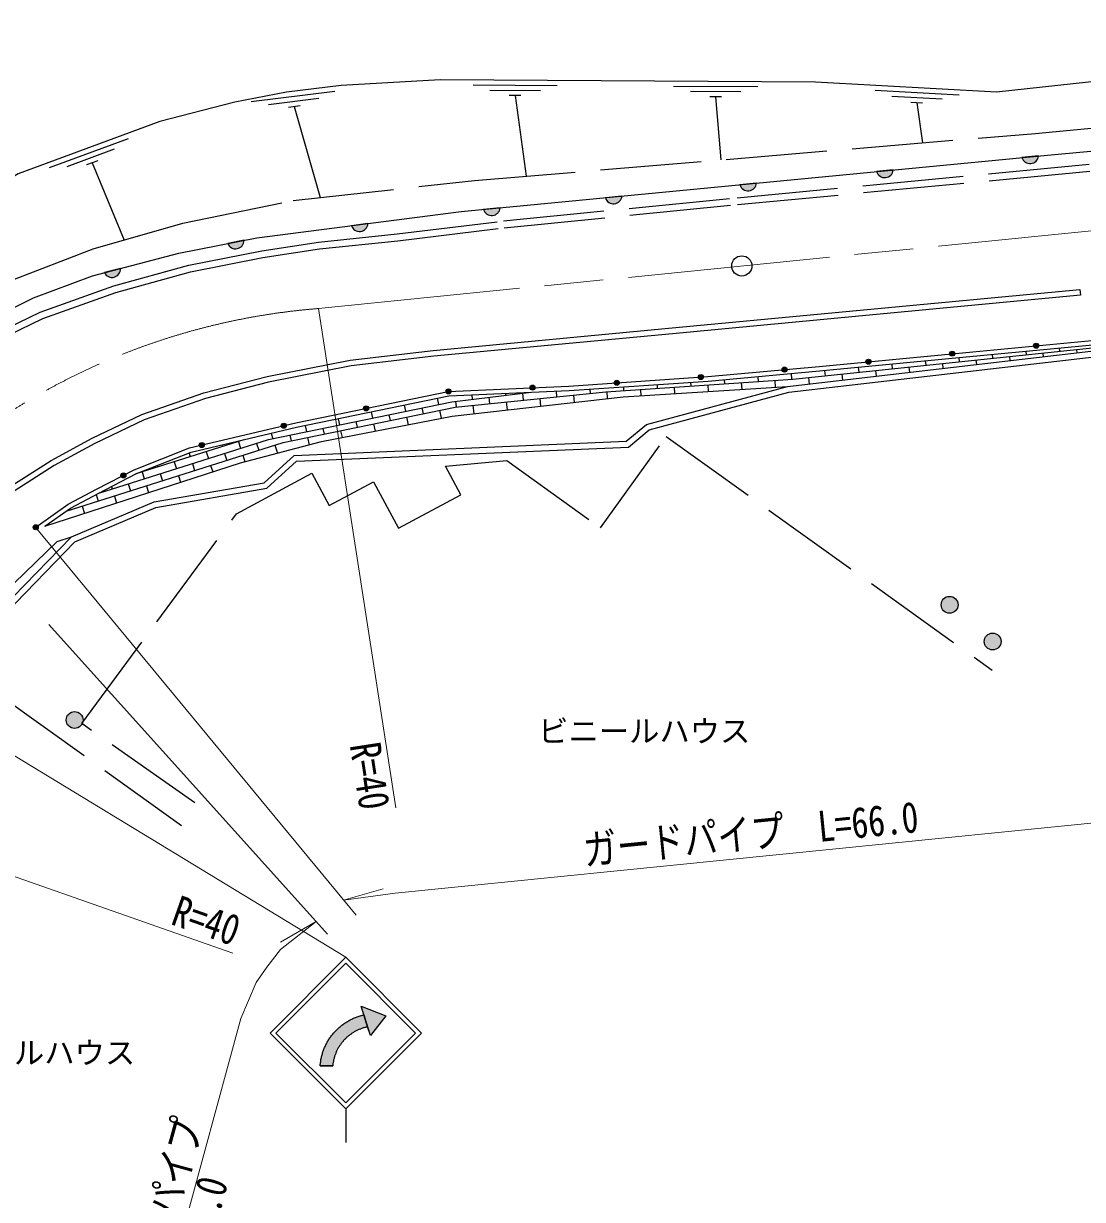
# Model space of a CAD drawing. Units: millimetres at full size, sheet at 1:1000; details may follow other scales. Extents: x 40000 to 680000, y 20000 to 380000.
# Drawn here: x 131901 to 194786, y 239941 to 309784 of the extents above; entities that cross this region are included whole.
import ezdxf
from ezdxf.enums import TextEntityAlignment as Align

# ---------------------------------------------------------------- set-up
doc = ezdxf.new("R2010")
doc.units = ezdxf.units.MM
doc.header["$LTSCALE"] = 1000
doc.linetypes.add('CHAIN', pattern=[18.5, 12, -1.5, 3.5, -1.5])
doc.linetypes.add('DASHED', pattern=[7.5, 6, -1.5])
for name, color, linetype, lineweight in [('M-BGD', 7, 'Continuous', 25), ('M-BMK', 2, 'CHAIN', 13), ('M-BMK-SRVR', 3, 'Continuous', 25), ('M-STR-HTXT', 7, 'Continuous', 13), ('M-STR-STRC', 7, 'Continuous', 25)]:
    doc.layers.add(name, color=color, linetype=linetype, lineweight=lineweight)
doc.layers.add('M-BMK-HTXT', color=7, linetype='Continuous')
doc.styles.add('ＭＳ ゴシック', font='')
doc.styles.get('ＭＳ ゴシック').set_extended_font_data('MS Gothic')

msp = doc.modelspace()

# ---------------------------------------------------------------- hatches: boundary and pattern name
at = {"layer": 'M-BGD'}
for points in [[(192174, 301920, -0.82183), (191188, 301825)], [(183546, 301087, -0.82183), (182560, 300992)], [(175433, 300304, -0.82183), (174447, 300209)], [(167439, 299533, -0.82183), (166453, 299437)], [(160207, 298835, -0.82183), (159221, 298739)], [(151372, 297776, 0.82183), (152354, 297902)], [(144997, 296909, -0.82183), (144024, 296719)], [(137659, 295239, -0.82183), (136701, 294987)], [(191878, 290635, -1), (192177, 290664, -0.41421), (192041, 290500, -0.41421)], [(186900, 290162, -1), (187199, 290191, -0.41421), (187064, 290027, -0.41421)], [(176945, 289214, -1), (177244, 289241, -0.41421), (177108, 289079, -0.41421)], [(181923, 289682, -1), (182222, 289711, -0.41421), (182087, 289547, -0.41421)], [(166976, 288434, -1), (167276, 288455, -0.41421), (167136, 288295, -0.41421)], [(171965, 288775, -1), (172264, 288795, -0.41421), (172125, 288635, -0.41421)], [(156990, 287931, -1), (157289, 287944, -0.41421), (157146, 287788, -0.41421)], [(161985, 288150, -1), (162285, 288163, -0.41421), (162141, 288007, -0.41421)], [(152096, 286896, -1), (152390, 286957, -0.41421), (152273, 286780, -0.41421)], [(147205, 285859, -1), (147497, 285928, -0.41421), (147386, 285748, -0.41421)], [(142339, 284711, -1), (142631, 284780, -0.41421), (142519, 284600, -0.41421)], [(137698, 282879, -1), (137964, 283017, -0.41421), (137900, 282815, -0.41421)], [(132505, 279782, -0.41421), (132541, 279991, -0.41421), (132750, 279955, -1)], [(186394, 275263, -1), (187394, 275263, -0.41421), (186894, 274763, -0.41421)], [(188950, 273082, -1), (189950, 273082, -0.41421), (189450, 272582, -0.41421)], [(134436, 268418, -1), (135436, 268418, -0.41421), (134936, 267918, -0.41421)]]:
    msp.add_hatch(color=256, dxfattribs=at).paths.add_polyline_path(points)
at = {"layer": 'M-STR-STRC'}
for points in [[(152337, 250192), (152293, 250183), (152249, 250173), (152205, 250162), (152162, 250151), (152118, 250139), (152075, 250126), (152032, 250112), (151989, 250097), (151947, 250082), (151904, 250066), (151863, 250050), (151821, 250032), (151780, 250014), (151739, 249995), (151698, 249976), (151658, 249956), (151618, 249935), (151578, 249913), (151539, 249891), (151500, 249868), (151462, 249844), (151424, 249820), (151386, 249795), (151349, 249769), (151312, 249743), (151276, 249716), (151240, 249688), (151205, 249660), (151170, 249631), (151136, 249602), (151102, 249572), (151069, 249541), (151037, 249510), (151004, 249478), (150973, 249446), (150942, 249413), (150912, 249380), (150882, 249346), (150853, 249311), (150824, 249277), (150796, 249241), (150769, 249205), (150742, 249169), (150716, 249132), (150690, 249095), (150666, 249057), (150641, 249019), (150618, 248980), (150595, 248941), (150573, 248902), (150552, 248862), (150531, 248822), (150511, 248782), (150492, 248741), (150473, 248700), (150455, 248659), (150438, 248617), (150422, 248575), (150406, 248532), (150391, 248490), (150377, 248447), (150363, 248404), (150351, 248361), (150339, 248317), (150327, 248273), (150317, 248230), (150307, 248185), (150299, 248141), (150290, 248097), (150283, 248052), (150277, 248008), (150271, 247963), (150266, 247918), (150262, 247873), (150261, 247869), (149518, 247870), (149521, 247909), (149526, 247967), (149532, 248024), (149539, 248082), (149547, 248140), (149555, 248197), (149565, 248254), (149576, 248311), (149588, 248368), (149601, 248425), (149615, 248481), (149630, 248537), (149646, 248593), (149663, 248649), (149681, 248704), (149699, 248759), (149719, 248813), (149740, 248868), (149761, 248921), (149784, 248975), (149808, 249028), (149832, 249081), (149857, 249133), (149884, 249185), (149911, 249236), (149939, 249287), (149968, 249337), (149997, 249387), (150028, 249436), (150060, 249485), (150092, 249533), (150125, 249581), (150159, 249628), (150194, 249675), (150230, 249720), (150266, 249766), (150303, 249810), (150341, 249854), (150380, 249897), (150420, 249940), (150460, 249982), (150501, 250023), (150543, 250063), (150585, 250103), (150628, 250142), (150672, 250180), (150716, 250218), (150761, 250254), (150807, 250290), (150853, 250325), (150900, 250359), (150947, 250393), (150996, 250425), (151044, 250457), (151093, 250488), (151143, 250518), (151193, 250547), (151244, 250575), (151295, 250603), (151347, 250629), (151399, 250655), (151452, 250680), (151505, 250703), (151558, 250726), (151612, 250748), (151666, 250769), (151720, 250789), (151775, 250808), (151830, 250826), (151886, 250843), (151942, 250859), (151998, 250874), (152054, 250888), (152111, 250902), (151945, 251421), (153415, 250857), (152503, 249673)], [(152111, 250902), (152054, 250888), (151998, 250874), (151942, 250859), (151886, 250843), (151830, 250826), (151775, 250808), (151720, 250789), (151666, 250769), (151612, 250748), (151558, 250726), (151505, 250703), (151452, 250680), (151399, 250655), (151347, 250629), (151295, 250603), (151244, 250575), (151193, 250547), (151143, 250518), (151093, 250488), (151044, 250457), (150996, 250425), (150947, 250393), (150900, 250359), (150853, 250325), (150807, 250290), (150761, 250254), (150716, 250218), (150672, 250180), (150628, 250142), (150585, 250103), (150543, 250063), (150501, 250023), (150460, 249982), (150420, 249940), (150380, 249897), (150341, 249854), (150303, 249810), (150266, 249766), (150230, 249720), (150194, 249675), (150159, 249628), (150125, 249581), (150092, 249533), (150060, 249485), (150028, 249436), (149997, 249387), (149968, 249337), (149939, 249287), (149911, 249236), (149884, 249185), (149857, 249133), (149832, 249081), (149808, 249028), (149784, 248975), (149761, 248921), (149740, 248868), (149719, 248813), (149699, 248759), (149681, 248704), (149663, 248649), (149646, 248593), (149630, 248537), (149615, 248481), (149601, 248425), (149588, 248368), (149576, 248311), (149565, 248254), (149555, 248197), (149547, 248140), (149539, 248082), (149532, 248024), (149526, 247967), (149521, 247909), (149518, 247870), (150261, 247869), (150266, 247918), (150271, 247963), (150277, 248008), (150283, 248052), (150290, 248097), (150299, 248141), (150307, 248185), (150317, 248230), (150327, 248273), (150339, 248317), (150351, 248361), (150363, 248404), (150377, 248447), (150391, 248490), (150406, 248532), (150422, 248575), (150438, 248617), (150455, 248659), (150473, 248700), (150492, 248741), (150511, 248782), (150531, 248822), (150552, 248862), (150573, 248902), (150595, 248941), (150618, 248980), (150641, 249019), (150666, 249057), (150690, 249095), (150716, 249132), (150742, 249169), (150769, 249205), (150796, 249241), (150824, 249277), (150853, 249311), (150882, 249346), (150912, 249380), (150942, 249413), (150973, 249446), (151004, 249478), (151037, 249510), (151069, 249541), (151102, 249572), (151136, 249602), (151170, 249631), (151205, 249660), (151240, 249688), (151276, 249716), (151312, 249743), (151349, 249769), (151386, 249795), (151424, 249820), (151462, 249844), (151500, 249868), (151539, 249891), (151578, 249913), (151618, 249935), (151658, 249956), (151698, 249976), (151739, 249995), (151780, 250014), (151821, 250032), (151863, 250050), (151904, 250066), (151947, 250082), (151989, 250097), (152032, 250112), (152075, 250126), (152118, 250139), (152162, 250151), (152205, 250162), (152249, 250173), (152293, 250183), (152337, 250192)]]:
    msp.add_hatch(color=256, dxfattribs=at).paths.add_polyline_path(points)

# ---------------------------------------------------------------- linework, layer by layer
at = {"layer": 'M-BGD'}
for p, q in [((163593, 306089), (158594, 306119)), ((175503, 306019), (170503, 306048)), ((150388, 305749), (145426, 305137)), ((149432, 305329), (146455, 304961)), ((162592, 305795), (159592, 305813)), ((161440, 305502), (160740, 305506)), ((161090, 305504), (161753, 300718)), ((174501, 305725), (171501, 305742)), ((173349, 305431), (172649, 305436)), ((172999, 305433), (173314, 301689)), ((187469, 305530), (182477, 305804)), ((186454, 305285), (183459, 305449)), ((148328, 304890), (147633, 304805)), ((147980, 304847), (149520, 299450)), ((185290, 305049), (184591, 305087)), ((184940, 305068), (185291, 302696)), ((138116, 302942), (133424, 301213)), ((137281, 302315), (134466, 301277)), ((192174, 301920), (191188, 301825)), ((136306, 301636), (135649, 301393)), ((135978, 301514), (137874, 296926)), ((183546, 301087), (182560, 300992)), ((175433, 300304), (174447, 300209)), ((167439, 299533), (166453, 299437)), ((160207, 298835), (159221, 298739)), ((152354, 297902), (151372, 297776)), ((144997, 296909), (144024, 296719)), ((137659, 295239), (136701, 294987)), ((187436, 289946), (187463, 289693)), ((189427, 290136), (189452, 289900)), ((190447, 290004), (190472, 289761)), ((191419, 290324), (191441, 290107)), ((192436, 290211), (192459, 289992)), ((193410, 290512), (193430, 290314)), ((194425, 290418), (194445, 290223)), ((179473, 289178), (179506, 288864)), ((181464, 289370), (181495, 289071)), ((182490, 289175), (182525, 288836)), ((183455, 289562), (183484, 289278)), ((184479, 289382), (184512, 289067)), ((185446, 289754), (185474, 289485)), ((186468, 289589), (186498, 289298)), ((188457, 289796), (188485, 289530)), ((171515, 288476), (171530, 288255)), ((173509, 288634), (173525, 288389)), ((174523, 288457), (174550, 288055)), ((175501, 288815), (175521, 288524)), ((176519, 288591), (176546, 288180)), ((177494, 288996), (177516, 288659)), ((178511, 288760), (178551, 288374)), ((180500, 288967), (180538, 288605)), ((160520, 287819), (160531, 287714)), ((161524, 287835), (161567, 287414)), ((163523, 287950), (163557, 287616)), ((165521, 288068), (165546, 287819)), ((166541, 287918), (166569, 287508)), ((167524, 288204), (167539, 287985)), ((168537, 288053), (168562, 287681)), ((169520, 288340), (169535, 288120)), ((170532, 288187), (170558, 287805)), ((172528, 288322), (172554, 287930)), ((154501, 287122), (154577, 286755)), ((156460, 287527), (156536, 287160)), ((157553, 287352), (157587, 287009)), ((158519, 287731), (158545, 287472)), ((158582, 287110), (158633, 286608)), ((159538, 287593), (159577, 287211)), ((160572, 287312), (160621, 286833)), ((162562, 287515), (162608, 287059)), ((164551, 287717), (164596, 287284)), ((152543, 286716), (152619, 286349)), ((153598, 286552), (153669, 286208)), ((154648, 286410), (154742, 285955)), ((155556, 286957), (155628, 286611)), ((156607, 286813), (156705, 286336)), ((148626, 285905), (148702, 285537)), ((149681, 285740), (149751, 285400)), ((150584, 286311), (150660, 285943)), ((151640, 286146), (151710, 285804)), ((152689, 286006), (152778, 285574)), ((144983, 285061), (138574, 283033)), ((146604, 285443), (146706, 285124)), ((147723, 285334), (147792, 284996)), ((148772, 285198), (148862, 284762)), ((150731, 285602), (150815, 285193)), ((141729, 284275), (141800, 284054)), ((142753, 284355), (142883, 283945)), ((143676, 284752), (143706, 284657)), ((144660, 284959), (144790, 284547)), ((145744, 284848), (145873, 284440)), ((146826, 284743), (146978, 284265)), ((140846, 283752), (140976, 283343)), ((141929, 283644), (142060, 283231)), ((143837, 284246), (143967, 283836)), ((144920, 284138), (145042, 283754)), ((138939, 283149), (139068, 282741)), ((139864, 283541), (139893, 283450)), ((140022, 283042), (140154, 282627)), ((141107, 282929), (141232, 282535)), ((143014, 283534), (143135, 283151)), ((137117, 282278), (137161, 282140)), ((138115, 282441), (138247, 282022)), ((139201, 282325), (139329, 281919)), ((136217, 281810), (136341, 281418)), ((137294, 281720), (137426, 281303)), ((135388, 281116), (135524, 280687))]:
    msp.add_line(p, q, dxfattribs=at)
at = {"layer": 'M-BGD', "linetype": 'DASHED'}
for points in [[(100479, 240755), (107507, 263245), (110943, 273264), (113115, 278326), (114909, 281457), (117780, 285067), (120317, 287552), (123268, 289963), (127613, 292785), (131117, 294509), (136039, 296399), (141356, 297924), (147914, 299273), (158687, 300460), (191992, 303259), (192997, 303356), (215208, 305386), (218083, 305730), (223710, 306764), (228749, 307924), (233173, 309038), (235575, 309784)], [(102103, 240139), (105704, 249477), (106857, 253217), (109817, 264158), (111200, 268352), (113092, 272933), (114658, 276171), (116288, 279050), (117825, 281484), (119555, 283517), (122016, 285932), (124952, 288183), (128869, 290700), (132895, 292631), (137260, 294205), (141727, 295432), (146046, 296292), (149423, 296805), (154081, 297290), (160400, 298057), (174270, 299436), (197481, 301641)], [(102484, 239995), (106089, 249343), (107248, 253104), (110207, 264041), (111581, 268211), (113464, 272767), (115019, 275982), (116637, 278841), (118154, 281243), (119853, 283239), (122283, 285624), (125187, 287849), (129068, 290344), (133053, 292255), (137383, 293817), (141820, 295036), (146116, 295891), (149474, 296401), (154126, 296885), (160445, 297652), (174309, 299030), (197519, 301236)], [(142076, 263496), (135363, 268203), (144541, 280656), (149028, 283072), (150059, 281157), (152686, 282572), (154175, 279807), (157869, 281796), (156954, 283495), (160593, 283823), (166166, 279825), (170065, 285260), (189416, 271380)], [(131526, 236448), (118392, 245878), (122409, 251474), (120617, 252760), (124580, 258280), (123115, 259332), (130633, 269803), (141282, 262157)]]:
    msp.add_lwpolyline(points, dxfattribs=at)
at = {"layer": 'M-BGD'}
for points in [[(101436, 240392), (107714, 259504), (110332, 267583), (111664, 271229), (113303, 274878), (115156, 279053), (116727, 281436), (118515, 283574), (120473, 285548), (123071, 287836), (126294, 290138), (128603, 291549), (132500, 293493), (136001, 294803), (141122, 296151), (145754, 297057), (157888, 298611), (193124, 302012), (215349, 304044), (218266, 304392), (224455, 305345), (228981, 306352), (234388, 307740), (235491, 308096)], [(202428, 307100), (189672, 305710), (178930, 306298), (156642, 306431), (150754, 306096), (147520, 305697), (144440, 305109), (139998, 303956), (131588, 300856), (126780, 298061), (121329, 294327), (116061, 289979), (114271, 288358), (111276, 285199), (109369, 282860), (106890, 279120), (103371, 272567), (101814, 268931), (100779, 266036), (100086, 263381), (100528, 249919), (97682, 241815)], [(131149, 282300), (133551, 283839), (135977, 285156), (138924, 286563), (142608, 287856), (146367, 288819), (151298, 289790), (156232, 290369), (170410, 291703), (194626, 293994), (194659, 293645), (170443, 291354), (156269, 290021), (151352, 289444), (146445, 288478), (142709, 287521), (139058, 286239), (136136, 284844), (133729, 283537), (131346, 282011)], [(125642, 268769), (126916, 271389), (130595, 275012), (134751, 279302), (139663, 281381), (146185, 282509), (147971, 284131), (167685, 284974), (168887, 285970), (177278, 288226), (198179, 290658)], [(132627, 279868), (134560, 281228), (136239, 282124), (138464, 283276), (141767, 284576), (148062, 286061), (157124, 287937), (164283, 288251), (172543, 288814), (179151, 289415), (188266, 290294), (197005, 291120)], [(133174, 279926), (134700, 281000), (136364, 281888), (138574, 283033), (141847, 284321), (148119, 285801), (157157, 287671), (164297, 287984), (172564, 288548), (179176, 289149), (188292, 290028), (197067, 290858), (197105, 290533)], [(134434, 280813), (147320, 284899), (157525, 287003), (166490, 287915), (177581, 288663), (197086, 290695)], [(125957, 268616), (127205, 271182), (130844, 274766), (134952, 279007), (139763, 281043), (146345, 282181), (148112, 283786), (167817, 284629), (169052, 285652), (177344, 287881), (198058, 290291)], [(133174, 279926), (144793, 283688), (149600, 284957), (157353, 286462), (167513, 287615), (177278, 288226)], [(136364, 281888), (146447, 285070), (157326, 287324), (161886, 287879)], [(113709, 235741), (116781, 244918), (119690, 255009), (121539, 260403), (122711, 263348), (125604, 269215), (126790, 271562), (131355, 276539), (133890, 279029), (134751, 279302)]]:
    msp.add_lwpolyline(points, dxfattribs=at)
for centre, radius in [((192027, 290649), 150), ((187050, 290176), 150), ((177095, 289228), 150), ((182073, 289697), 150), ((167126, 288445), 150), ((172114, 288785), 150), ((157140, 287938), 150), ((162135, 288157), 150), ((152243, 286927), 150), ((147351, 285894), 150), ((142485, 284746), 150), ((137831, 282948), 150), ((132627, 279868), 150), ((186894, 275263), 500), ((189450, 273082), 500), ((134936, 268418), 500)]:
    msp.add_circle(centre, radius, dxfattribs=at)
for centre, start, end in [((191671, 301970), 196.6844, 354.34259), ((183044, 301137), 196.6844, 354.34259), ((174930, 300354), 196.6844, 354.34259), ((166936, 299582), 196.6844, 354.34259), ((159704, 298884), 196.6844, 354.34259), ((151851, 297936), 198.46699, 356.12518), ((144492, 296910), 202.24528, 359.90347), ((137155, 295208), 205.91278, 3.57097)]:
    msp.add_arc(centre, 505, start, end, dxfattribs=at)
at = {"layer": 'M-BMK'}
msp.add_line((149414, 292856), (219057, 299866), dxfattribs=at)
msp.add_arc((152593, 252983), 40000, 94.55832, 162.42882, dxfattribs=at)
at = {"layer": 'M-BMK-SRVR'}
msp.add_circle((174554, 295386), 600, dxfattribs=at)
at = {"layer": 'M-STR-HTXT'}
for p, q in [((149414, 292856), (154007, 263192)), ((132691, 279768), (151653, 256819)), ((133396, 274083), (149953, 255707)), ((124321, 270575), (151038, 254324)), ((114459, 265058), (144323, 254577)), ((150903, 257727), (153267, 258388)), ((149282, 256452), (147160, 255216))]:
    msp.add_line(p, q, dxfattribs=at)
for points in [[(222432, 265028), (153976, 258138), (150903, 257727)], [(149282, 256452), (147162, 254783), (146346, 253741), (145719, 252836), (144814, 250689), (138208, 226455)]]:
    msp.add_lwpolyline(points, dxfattribs=at)
at = {"layer": 'M-STR-STRC'}
for p, q in [((146538, 249824), (151038, 254324)), ((155538, 249823), (151038, 254324)), ((146892, 249824), (151038, 253970)), ((155185, 249823), (151038, 253970)), ((152503, 249673), (151945, 251421)), ((151945, 251421), (153415, 250857)), ((153415, 250857), (152503, 249673)), ((146538, 249824), (151038, 245323)), ((146892, 249824), (151038, 245677)), ((151038, 245323), (155538, 249823)), ((151038, 245677), (155185, 249823)), ((149518, 247870), (150261, 247869)), ((151038, 245323), (151038, 243324))]:
    msp.add_line(p, q, dxfattribs=at)
for points in [[(152111, 250902), (152337, 250192), (152337, 250192), (152293, 250183), (152249, 250173), (152205, 250162), (152162, 250151), (152118, 250139), (152075, 250126), (152032, 250112), (151989, 250097), (151947, 250082), (151904, 250066), (151863, 250050), (151821, 250032), (151780, 250014), (151739, 249995), (151698, 249976), (151658, 249956), (151618, 249935), (151578, 249913), (151539, 249891), (151500, 249868), (151462, 249844), (151424, 249820), (151386, 249795), (151349, 249769), (151312, 249743), (151276, 249716), (151240, 249688), (151205, 249660), (151170, 249631), (151136, 249602), (151102, 249572), (151069, 249541), (151037, 249510), (151004, 249478), (150973, 249446), (150942, 249413), (150912, 249380), (150882, 249346), (150853, 249311), (150824, 249277), (150796, 249241), (150769, 249205), (150742, 249169), (150716, 249132), (150690, 249095), (150666, 249057), (150641, 249019), (150618, 248980), (150595, 248941), (150573, 248902), (150552, 248862), (150531, 248822), (150511, 248782), (150492, 248741), (150473, 248700), (150455, 248659), (150438, 248617), (150422, 248575), (150406, 248532), (150391, 248490), (150377, 248447), (150363, 248404), (150351, 248361), (150339, 248317), (150327, 248273), (150317, 248230), (150307, 248185), (150299, 248141), (150290, 248097), (150283, 248052), (150277, 248008), (150271, 247963), (150266, 247918), (150262, 247873), (150261, 247869), (150261, 247869), (149518, 247870), (149518, 247870), (149521, 247909), (149526, 247967), (149532, 248024), (149539, 248082), (149547, 248140), (149555, 248197), (149565, 248254), (149576, 248311), (149588, 248368), (149601, 248425), (149615, 248481), (149630, 248537), (149646, 248593), (149663, 248649), (149681, 248704), (149699, 248759), (149719, 248813), (149740, 248868), (149761, 248921), (149784, 248975), (149808, 249028), (149832, 249081), (149857, 249133), (149884, 249185), (149911, 249236), (149939, 249287), (149968, 249337), (149997, 249387), (150028, 249436), (150060, 249485), (150092, 249533), (150125, 249581), (150159, 249628), (150194, 249675), (150230, 249720), (150266, 249766), (150303, 249810), (150341, 249854), (150380, 249897), (150420, 249940), (150460, 249982), (150501, 250023), (150543, 250063), (150585, 250103), (150628, 250142), (150672, 250180), (150716, 250218), (150761, 250254), (150807, 250290), (150853, 250325), (150900, 250359), (150947, 250393), (150996, 250425), (151044, 250457), (151093, 250488), (151143, 250518), (151193, 250547), (151244, 250575), (151295, 250603), (151347, 250629), (151399, 250655), (151452, 250680), (151505, 250703), (151558, 250726), (151612, 250748), (151666, 250769), (151720, 250789), (151775, 250808), (151830, 250826), (151886, 250843), (151942, 250859), (151998, 250874), (152054, 250888)], [(151945, 251421), (153415, 250857), (152503, 249673)], [(151945, 251421), (153415, 250857), (152503, 249673)], [(152111, 250902), (151945, 251421), (153415, 250857), (152503, 249673), (152337, 250192)]]:
    msp.add_lwpolyline(points, close=True, dxfattribs=at)

# ---------------------------------------------------------------- texts
at = {"layer": 'M-BMK-HTXT', "style": 'ＭＳ ゴシック'}
for p in [(168763, 267760), (132232, 248656)]:
    msp.add_text('ビニールハウス', height=1320, dxfattribs=at).set_placement(p, align=Align.MIDDLE_CENTER)
at = {"layer": 'M-STR-HTXT', "style": 'ＭＳ ゴシック', "width": 0.8}
msp.add_text('R=40', height=1833, rotation=278.801, dxfattribs=at).set_placement((153691, 263272), align=Align.TOP_RIGHT)
for s, rotation, p in [('ガードパイプ\u3000L=66.0', 5.747, (175232, 260226)), ('ガードパイプ', 74.751, (141561, 238559))]:
    msp.add_text(s, height=1833, rotation=rotation, dxfattribs=at).set_placement(p, align=Align.BOTTOM_CENTER)
msp.add_text('R=40', height=1833, rotation=340.66, dxfattribs=at).set_placement((144157, 254469), align=Align.BOTTOM_RIGHT)
msp.add_text('L=45.0', height=1833, rotation=74.751, dxfattribs=at).set_placement((141511, 238572), align=Align.TOP_CENTER)

doc.saveas('drawing.dxf')
